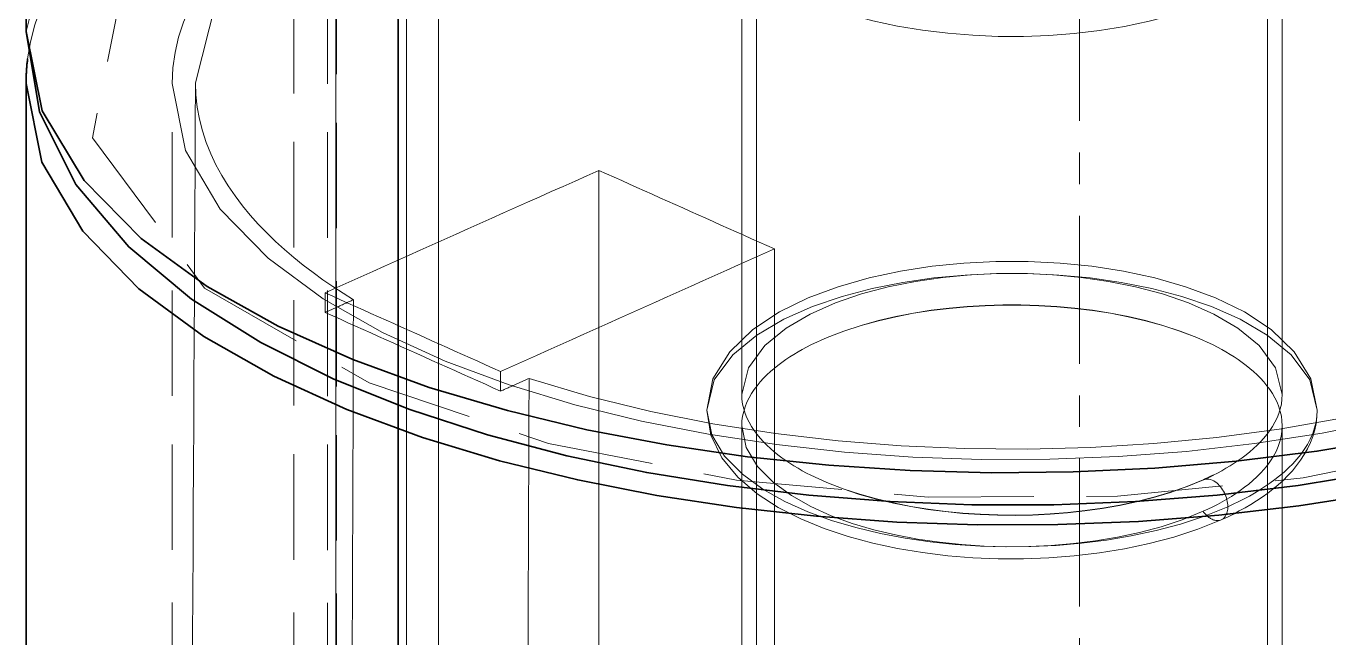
# Model space of a CAD drawing. Header units: millimetres. Extents: x 10 to 410, y 10 to 287.
# Drawn here: x 304.01 to 310.18, y 207.95 to 210.85 of the extents above; entities that cross this region are included whole.
import ezdxf

# ---------------------------------------------------------------- set-up
doc = ezdxf.new("R2010")
doc.units = ezdxf.units.MM
doc.linetypes.add('CENTER', pattern=[1.15, 0.7, -0.15, 0.15, -0.15])
doc.linetypes.add('DASHED', pattern=[0.75, 0.5, -0.25])
for name, color, linetype, lineweight in [('CENTER', 4, 'CENTER', 13), ('HIDDEN', 8, 'DASHED', 18), ('VISIBLE', 7, 'CONTINUOUS', 35)]:
    doc.layers.add(name, color=color, linetype=linetype, lineweight=lineweight)

msp = doc.modelspace()

# ---------------------------------------------------------------- linework, layer by layer
at = {"layer": 'CENTER'}
msp.add_line((309, 169), (309, 273), dxfattribs=at)
at = {"layer": 'HIDDEN'}
for points in [[(307.4696, 204.389), (307.4696, 204.7845), (307.4696, 205.18), (307.4696, 205.5755), (307.4696, 205.971), (307.4696, 206.3664), (307.4696, 206.7619), (307.4696, 207.1574), (307.4696, 207.5529), (307.4696, 207.9484), (307.4696, 208.3439), (307.4696, 208.7394), (307.4696, 209.1349), (307.4696, 209.5304), (307.4696, 209.9258), (307.4696, 210.3213), (307.4696, 210.7168), (307.4696, 211.1123), (307.4696, 211.5078), (307.4696, 211.9033), (307.4696, 212.2988), (307.4696, 212.6943), (307.4696, 213.0898), (307.4696, 213.4852)], [(309.8919, 204.389), (309.8919, 204.7845), (309.8919, 205.18), (309.8919, 205.5755), (309.8919, 205.971), (309.8919, 206.3664), (309.8919, 206.7619), (309.8919, 207.1574), (309.8919, 207.5529), (309.8919, 207.9484), (309.8919, 208.3439), (309.8919, 208.7394), (309.8919, 209.1349), (309.8919, 209.5304), (309.8919, 209.9258), (309.8919, 210.3213), (309.8919, 210.7168), (309.8919, 211.1123), (309.8919, 211.5078), (309.8919, 211.9033), (309.8919, 212.2988), (309.8919, 212.6943), (309.8919, 213.0898), (309.8919, 213.4852)], [(313.3523, 210.8247), (313.2377, 211.2851), (312.9548, 211.669), (312.5856, 211.9729), (312.1725, 212.2143), (311.7346, 212.4076), (311.2815, 212.5623), (310.8186, 212.6846), (310.3491, 212.7785), (309.8752, 212.847), (309.3985, 212.8917), (308.9202, 212.9137), (308.4413, 212.9137), (307.963, 212.8917), (307.4863, 212.847), (307.0124, 212.7785), (306.5429, 212.6846), (306.08, 212.5623), (305.6269, 212.4076), (305.1891, 212.2143), (304.7759, 211.9729), (304.4067, 211.669), (304.1238, 211.2851), (304.0092, 210.8247)], [(311.7878, 209.1854), (312.5571, 209.65), (313.054, 210.383), (312.8303, 211.2251), (312.137, 211.7926), (311.3123, 212.1532), (310.4405, 212.3804), (309.5482, 212.5063), (308.6478, 212.545), (307.7477, 212.5001), (306.8563, 212.3674), (305.9867, 212.1319), (305.1674, 211.7593), (304.492, 211.1725), (304.3237, 210.3201), (304.8553, 209.6085), (305.6344, 209.1588), (306.4852, 208.8724), (307.3759, 208.698), (308.2835, 208.6173), (309.1811, 208.622), (310.0597, 208.7086), (310.9273, 208.8858), (311.7878, 209.1854)], [(312.5494, 210.5812), (312.4529, 210.9617), (312.2179, 211.2788), (311.9121, 211.5297), (311.57, 211.7292), (311.2076, 211.8889), (310.8327, 212.0167), (310.4497, 212.1178), (310.0612, 212.1954), (309.6691, 212.252), (309.2746, 212.2889), (308.8788, 212.3072), (308.4827, 212.3072), (308.0869, 212.2889), (307.6924, 212.252), (307.3003, 212.1954), (306.9119, 212.1178), (306.5288, 212.0167), (306.1539, 211.8889), (305.7915, 211.7292), (305.4494, 211.5297), (305.1436, 211.2788), (304.9086, 210.9617), (304.8121, 210.5812)], [(305.4368, 178.0211), (305.4368, 179.5009), (305.4368, 180.9807), (305.4368, 182.4604), (305.4368, 183.9402), (305.4368, 185.42), (305.4368, 186.8997), (305.4368, 188.3795), (305.4368, 189.8593), (305.4368, 191.339), (305.4368, 192.8188), (305.4368, 194.2986), (305.4368, 195.7784), (305.4368, 197.2581), (305.4368, 198.7379), (305.4368, 200.2177), (305.4368, 201.6974), (305.4368, 203.1772), (305.4368, 204.657), (305.4368, 206.1367), (305.4368, 207.6165), (305.4368, 209.0963), (305.4368, 210.576), (305.4368, 212.0558)], [(305.4804, 178.0663), (305.4804, 179.546), (305.4804, 181.0258), (305.4804, 182.5056), (305.4804, 183.9854), (305.4804, 185.4651), (305.4804, 186.9449), (305.4804, 188.4247), (305.4804, 189.9044), (305.4804, 191.3842), (305.4804, 192.864), (305.4804, 194.3437), (305.4804, 195.8235), (305.4804, 197.3033), (305.4804, 198.783), (305.4804, 200.2628), (305.4804, 201.7426), (305.4804, 203.2224), (305.4804, 204.7021), (305.4804, 206.1819), (305.4804, 207.6617), (305.4804, 209.1414), (305.4804, 210.6212), (305.4804, 212.101)], [(305.2787, 212.0107), (305.2045, 211.9745), (305.131, 211.937), (305.0583, 211.898), (304.9864, 211.8574), (304.9155, 211.8153), (304.8456, 211.7715), (304.7768, 211.7259), (304.7093, 211.6786), (304.6431, 211.6292), (304.5785, 211.5779), (304.5157, 211.5244), (304.4548, 211.4687), (304.3962, 211.4107), (304.34, 211.3503), (304.2867, 211.2873), (304.2366, 211.2218), (304.1901, 211.1536), (304.1478, 211.0828), (304.1101, 211.0094), (304.0776, 210.9336), (304.0508, 210.8556), (304.0303, 210.7757), (304.0166, 210.6943)], [(305.2787, 177.976), (305.2787, 179.4557), (305.2787, 180.9355), (305.2787, 182.4153), (305.2787, 183.895), (305.2787, 185.3748), (305.2787, 186.8546), (305.2787, 188.3343), (305.2787, 189.8141), (305.2787, 191.2939), (305.2787, 192.7737), (305.2787, 194.2534), (305.2787, 195.7332), (305.2787, 197.213), (305.2787, 198.6927), (305.2787, 200.1725), (305.2787, 201.6523), (305.2787, 203.132), (305.2787, 204.6118), (305.2787, 206.0916), (305.2787, 207.5713), (305.2787, 209.0511), (305.2787, 210.5309), (305.2787, 212.0107)], [(305.4773, 204.4801), (305.4773, 204.8076), (305.4773, 205.135), (305.4773, 205.4625), (305.4773, 205.79), (305.4773, 206.1175), (305.4773, 206.4449), (305.4773, 206.7724), (305.4773, 207.0999), (305.4773, 207.4274), (305.4773, 207.7548), (305.4773, 208.0823), (305.4773, 208.4098), (305.4773, 208.7373), (305.4773, 209.0647), (305.4773, 209.3922), (305.4773, 209.7197), (305.4773, 210.0472), (305.4773, 210.3746), (305.4773, 210.7021), (305.4773, 211.0296), (305.4773, 211.357), (305.4773, 211.6845), (305.4773, 212.012)], [(305.4773, 177.9773), (305.4773, 179.4571), (305.4773, 180.9368), (305.4773, 182.4166), (305.4773, 183.8964), (305.4773, 185.3762), (305.4773, 186.8559), (305.4773, 188.3357), (305.4773, 189.8155), (305.4773, 191.2952), (305.4773, 192.775), (305.4773, 194.2548), (305.4773, 195.7345), (305.4773, 197.2143), (305.4773, 198.6941), (305.4773, 200.1738), (305.4773, 201.6536), (305.4773, 203.1334), (305.4773, 204.6132), (305.4773, 206.0929), (305.4773, 207.5727), (305.4773, 209.0525), (305.4773, 210.5322), (305.4773, 212.012)], [(305.7711, 204.4921), (305.7711, 204.8133), (305.7711, 205.1346), (305.7711, 205.4558), (305.7711, 205.777), (305.7711, 206.0983), (305.7711, 206.4195), (305.7711, 206.7407), (305.7711, 207.062), (305.7711, 207.3832), (305.7711, 207.7044), (305.7711, 208.0257), (305.7711, 208.3469), (305.7711, 208.6681), (305.7711, 208.9893), (305.7711, 209.3106), (305.7711, 209.6318), (305.7711, 209.953), (305.7711, 210.2743), (305.7711, 210.5955), (305.7711, 210.9167), (305.7711, 211.238), (305.7711, 211.5592), (305.7711, 211.8804)], [(305.7711, 204.4113), (305.7711, 204.736), (305.7711, 205.0608), (305.7711, 205.3855), (305.7711, 205.7103), (305.7711, 206.035), (305.7711, 206.3597), (305.7711, 206.6845), (305.7711, 207.0092), (305.7711, 207.334), (305.7711, 207.6587), (305.7711, 207.9835), (305.7711, 208.3082), (305.7711, 208.633), (305.7711, 208.9577), (305.7711, 209.2825), (305.7711, 209.6072), (305.7711, 209.932), (305.7711, 210.2567), (305.7711, 210.5814), (305.7711, 210.9062), (305.7711, 211.2309), (305.7711, 211.5557), (305.7711, 211.8804)], [(305.9635, 204.436), (305.9635, 204.7596), (305.9635, 205.0832), (305.9635, 205.4068), (305.9635, 205.7304), (305.9635, 206.054), (305.9635, 206.3776), (305.9635, 206.7012), (305.9635, 207.0248), (305.9635, 207.3484), (305.9635, 207.672), (305.9635, 207.9957), (305.9635, 208.3193), (305.9635, 208.6429), (305.9635, 208.9665), (305.9635, 209.2901), (305.9635, 209.6137), (305.9635, 209.9373), (305.9635, 210.2609), (305.9635, 210.5845), (305.9635, 210.9081), (305.9635, 211.2317), (305.9635, 211.5554), (305.9635, 211.879)], [(305.8116, 204.3226), (305.8116, 204.6493), (305.8116, 204.976), (305.8116, 205.3027), (305.8116, 205.6294), (305.8116, 205.9561), (305.8116, 206.2828), (305.8116, 206.6095), (305.8116, 206.9362), (305.8116, 207.2629), (305.8116, 207.5896), (305.8116, 207.9163), (305.8116, 208.243), (305.8116, 208.5697), (305.8116, 208.8964), (305.8116, 209.2231), (305.8116, 209.5497), (305.8116, 209.8764), (305.8116, 210.2031), (305.8116, 210.5298), (305.8116, 210.8565), (305.8116, 211.1832), (305.8116, 211.5099), (305.8116, 211.8366)], [(305.7743, 211.7943), (305.7076, 211.7616), (305.6417, 211.7275), (305.5765, 211.692), (305.5121, 211.6551), (305.4486, 211.6166), (305.3861, 211.5765), (305.3248, 211.5347), (305.2647, 211.4911), (305.206, 211.4457), (305.149, 211.3982), (305.0937, 211.3487), (305.0404, 211.2969), (304.9895, 211.2429), (304.9413, 211.1865), (304.896, 211.1277), (304.8542, 211.0663), (304.8164, 211.0025), (304.783, 210.9362), (304.7546, 210.8677), (304.7317, 210.7971), (304.715, 210.7248), (304.7048, 210.6513), (304.7013, 210.5771)], [(305.7743, 204.2459), (305.7743, 204.5741), (305.7743, 204.9023), (305.7743, 205.2305), (305.7743, 205.5587), (305.7743, 205.8868), (305.7743, 206.215), (305.7743, 206.5432), (305.7743, 206.8714), (305.7743, 207.1996), (305.7743, 207.5278), (305.7743, 207.856), (305.7743, 208.1842), (305.7743, 208.5124), (305.7743, 208.8406), (305.7743, 209.1688), (305.7743, 209.4969), (305.7743, 209.8251), (305.7743, 210.1533), (305.7743, 210.4815), (305.7743, 210.8097), (305.7743, 211.1379), (305.7743, 211.4661), (305.7743, 211.7943)], [(309.6724, 210.9854), (309.5611, 210.9405), (309.447, 210.9032), (309.3309, 210.8725), (309.2134, 210.8478), (309.0949, 210.8286), (308.9757, 210.8145), (308.856, 210.8053), (308.736, 210.8008), (308.6159, 210.801), (308.496, 210.8059), (308.3763, 210.8154), (308.2571, 210.8299), (308.1387, 210.8496), (308.0213, 210.8747), (307.9053, 210.9059), (307.7914, 210.9438), (307.6804, 210.9894), (307.5734, 211.0438), (307.4726, 211.109), (307.3814, 211.1868), (307.3054, 211.2795), (307.2532, 211.3873), (307.2343, 211.5053)], [(307.4004, 209.1044), (307.4004, 209.2055), (307.4004, 209.3067), (307.4004, 209.4078), (307.4004, 209.509), (307.4004, 209.6102), (307.4004, 209.7113), (307.4004, 209.8125), (307.4004, 209.9137), (307.4004, 210.0148), (307.4004, 210.116), (307.4004, 210.2171), (307.4004, 210.3183), (307.4004, 210.4195), (307.4004, 210.5206), (307.4004, 210.6218), (307.4004, 210.723), (307.4004, 210.8241), (307.4004, 210.9253), (307.4004, 211.0264), (307.4004, 211.1276), (307.4004, 211.2288), (307.4004, 211.3299), (307.4004, 211.4311)], [(309.9611, 209.1044), (309.9611, 209.2055), (309.9611, 209.3067), (309.9611, 209.4078), (309.9611, 209.509), (309.9611, 209.6102), (309.9611, 209.7113), (309.9611, 209.8125), (309.9611, 209.9137), (309.9611, 210.0148), (309.9611, 210.116), (309.9611, 210.2171), (309.9611, 210.3183), (309.9611, 210.4195), (309.9611, 210.5206), (309.9611, 210.6218), (309.9611, 210.723), (309.9611, 210.8241), (309.9611, 210.9253), (309.9611, 211.0264), (309.9611, 211.1276), (309.9611, 211.2288), (309.9611, 211.3299), (309.9611, 211.4311)], [(304.7013, 210.5771), (304.7646, 210.2607), (304.9295, 209.9824), (305.1558, 209.7502), (305.4169, 209.5577), (305.6989, 209.3971), (305.9943, 209.2625), (306.2987, 209.1497), (306.6094, 209.0556), (306.9246, 208.9781), (307.2432, 208.9155), (307.5642, 208.8668), (307.8868, 208.831), (308.2106, 208.8077), (308.5351, 208.7964), (308.8598, 208.797), (309.1842, 208.8095), (309.5079, 208.8341), (309.8304, 208.8712), (310.1512, 208.9213), (310.4694, 208.9853), (310.7843, 209.0645), (311.0944, 209.1604), (311.398, 209.2753)], [(304.7013, 176.5424), (304.7013, 178.0222), (304.7013, 179.502), (304.7013, 180.9817), (304.7013, 182.4615), (304.7013, 183.9413), (304.7013, 185.4211), (304.7013, 186.9008), (304.7013, 188.3806), (304.7013, 189.8604), (304.7013, 191.3401), (304.7013, 192.8199), (304.7013, 194.2997), (304.7013, 195.7794), (304.7013, 197.2592), (304.7013, 198.739), (304.7013, 200.2187), (304.7013, 201.6985), (304.7013, 203.1783), (304.7013, 204.6581), (304.7013, 206.1378), (304.7013, 207.6176), (304.7013, 209.0974), (304.7013, 210.5771)], [(304.8121, 210.5812), (304.811, 210.3794), (304.81, 210.1776), (304.8089, 209.9758), (304.8079, 209.774), (304.8068, 209.5722), (304.8057, 209.3705), (304.8047, 209.1687), (304.8036, 208.9669), (304.8026, 208.7651), (304.8015, 208.5633), (304.8005, 208.3615), (304.7994, 208.1597), (304.7984, 207.958), (304.7973, 207.7562), (304.7963, 207.5544), (304.7952, 207.3526), (304.7942, 207.1508), (304.7931, 206.949), (304.7921, 206.7472), (304.791, 206.5455), (304.7899, 206.3437), (304.7889, 206.1419), (304.7878, 205.9401)], [(304.8121, 210.5812), (304.8139, 210.5234), (304.82, 210.466), (304.8303, 210.4091), (304.8445, 210.3531), (304.8625, 210.2982), (304.884, 210.2446), (304.9087, 210.1924), (304.9363, 210.1416), (304.9666, 210.0924), (304.9993, 210.0447), (305.0341, 209.9987), (305.0709, 209.9541), (305.1095, 209.911), (305.1496, 209.8695), (305.1911, 209.8293), (305.2339, 209.7905), (305.2779, 209.753), (305.3229, 209.7168), (305.3689, 209.6817), (305.4157, 209.6479), (305.4633, 209.6152), (305.5117, 209.5835), (305.5607, 209.5529)], [(306.3925, 209.1803), (306.6793, 209.0946), (306.9701, 209.0233), (307.2638, 208.9651), (307.5597, 208.9191), (307.8571, 208.8845), (308.1555, 208.8608), (308.4546, 208.8477), (308.754, 208.8451), (309.0533, 208.8528), (309.3522, 208.8711), (309.6502, 208.9), (309.9469, 208.9402), (310.2418, 208.9921), (310.5341, 209.0565), (310.8232, 209.1347), (311.1076, 209.228), (311.3858, 209.3386), (311.6551, 209.4693), (311.9113, 209.624), (312.1472, 209.808), (312.3498, 210.0278), (312.4953, 210.2884), (312.5494, 210.5812)], [(305.4261, 209.5855), (305.4825, 209.6107), (305.5389, 209.6359), (305.5953, 209.6612), (305.6516, 209.6864), (305.708, 209.7117), (305.7644, 209.7369), (305.8208, 209.7622), (305.8772, 209.7874), (305.9336, 209.8127), (305.99, 209.8379), (306.0464, 209.8631), (306.1028, 209.8884), (306.1592, 209.9136), (306.2156, 209.9389), (306.272, 209.9641), (306.3284, 209.9894), (306.3847, 210.0146), (306.4411, 210.0398), (306.4975, 210.0651), (306.5539, 210.0903), (306.6103, 210.1156), (306.6667, 210.1408), (306.7231, 210.1661)], [(306.7231, 205.4322), (306.7231, 205.638), (306.7231, 205.8438), (306.7231, 206.0496), (306.7231, 206.2554), (306.7231, 206.4613), (306.7231, 206.6671), (306.7231, 206.8729), (306.7231, 207.0787), (306.7231, 207.2846), (306.7231, 207.4904), (306.7231, 207.6962), (306.7231, 207.902), (306.7231, 208.1078), (306.7231, 208.3137), (306.7231, 208.5195), (306.7231, 208.7253), (306.7231, 208.9311), (306.7231, 209.137), (306.7231, 209.3428), (306.7231, 209.5486), (306.7231, 209.7544), (306.7231, 209.9602), (306.7231, 210.1661)], [(306.7231, 210.1661), (306.7593, 210.1499), (306.7954, 210.1337), (306.8316, 210.1175), (306.8678, 210.1013), (306.9039, 210.0851), (306.9401, 210.0689), (306.9763, 210.0527), (307.0124, 210.0365), (307.0486, 210.0203), (307.0848, 210.0041), (307.1209, 209.9879), (307.1571, 209.9717), (307.1933, 209.9555), (307.2294, 209.9393), (307.2656, 209.9231), (307.3018, 209.9069), (307.3379, 209.8907), (307.3741, 209.8745), (307.4102, 209.8583), (307.4464, 209.8421), (307.4826, 209.8259), (307.5187, 209.8097), (307.5549, 209.7935)], [(306.2579, 209.2129), (306.3143, 209.2381), (306.3707, 209.2634), (306.4271, 209.2886), (306.4835, 209.3138), (306.5398, 209.3391), (306.5962, 209.3643), (306.6526, 209.3896), (306.709, 209.4148), (306.7654, 209.4401), (306.8218, 209.4653), (306.8782, 209.4906), (306.9346, 209.5158), (306.991, 209.541), (307.0474, 209.5663), (307.1038, 209.5915), (307.1602, 209.6168), (307.2166, 209.642), (307.2729, 209.6673), (307.3293, 209.6925), (307.3857, 209.7178), (307.4421, 209.743), (307.4985, 209.7682), (307.5549, 209.7935)], [(307.5549, 205.0596), (307.5549, 205.2654), (307.5549, 205.4712), (307.5549, 205.677), (307.5549, 205.8829), (307.5549, 206.0887), (307.5549, 206.2945), (307.5549, 206.5003), (307.5549, 206.7062), (307.5549, 206.912), (307.5549, 207.1178), (307.5549, 207.3236), (307.5549, 207.5294), (307.5549, 207.7353), (307.5549, 207.9411), (307.5549, 208.1469), (307.5549, 208.3527), (307.5549, 208.5586), (307.5549, 208.7644), (307.5549, 208.9702), (307.5549, 209.176), (307.5549, 209.3818), (307.5549, 209.5877), (307.5549, 209.7935)], [(310.1272, 209.0301), (310.0974, 209.178), (310.0183, 209.3069), (309.9087, 209.4115), (309.7821, 209.495), (309.6458, 209.5616), (309.5036, 209.6147), (309.3577, 209.6564), (309.2093, 209.6884), (309.0593, 209.7116), (308.9083, 209.7267), (308.7567, 209.7342), (308.6049, 209.7342), (308.4532, 209.7267), (308.3022, 209.7116), (308.1522, 209.6884), (308.0038, 209.6564), (307.8579, 209.6147), (307.7157, 209.5616), (307.5794, 209.495), (307.4528, 209.4115), (307.3432, 209.3069), (307.2641, 209.178), (307.2343, 209.0301)], [(310.1272, 209.0301), (310.0917, 209.1727), (310.0041, 209.2915), (309.8898, 209.3856), (309.7619, 209.4604), (309.6263, 209.5202), (309.486, 209.5681), (309.3427, 209.606), (309.1973, 209.6351), (309.0506, 209.6563), (308.903, 209.6701), (308.7549, 209.6769), (308.6066, 209.6769), (308.4585, 209.6701), (308.3109, 209.6563), (308.1642, 209.6351), (308.0188, 209.606), (307.8755, 209.5681), (307.7352, 209.5202), (307.5996, 209.4604), (307.4717, 209.3856), (307.3574, 209.2915), (307.2698, 209.1727), (307.2343, 209.0301)], [(309.9611, 209.1044), (309.9297, 209.2305), (309.8522, 209.3358), (309.751, 209.419), (309.6377, 209.4852), (309.5177, 209.5382), (309.3936, 209.5806), (309.2667, 209.6141), (309.138, 209.6399), (309.0081, 209.6586), (308.8775, 209.6709), (308.7464, 209.6769), (308.6151, 209.6769), (308.484, 209.6709), (308.3534, 209.6586), (308.2235, 209.6399), (308.0948, 209.6141), (307.968, 209.5806), (307.8438, 209.5382), (307.7238, 209.4852), (307.6105, 209.419), (307.5094, 209.3358), (307.4318, 209.2305), (307.4004, 209.1044)], [(305.4261, 209.4926), (305.4261, 209.4967), (305.4261, 209.5007), (305.4261, 209.5047), (305.4261, 209.5088), (305.4261, 209.5128), (305.4261, 209.5168), (305.4261, 209.5209), (305.4261, 209.5249), (305.4261, 209.529), (305.4261, 209.533), (305.4261, 209.537), (305.4261, 209.5411), (305.4261, 209.5451), (305.4261, 209.5491), (305.4261, 209.5532), (305.4261, 209.5572), (305.4261, 209.5612), (305.4261, 209.5653), (305.4261, 209.5693), (305.4261, 209.5733), (305.4261, 209.5774), (305.4261, 209.5814), (305.4261, 209.5855)], [(305.4261, 209.5855), (305.4622, 209.5693), (305.4984, 209.5531), (305.5346, 209.5369), (305.5707, 209.5207), (305.6069, 209.5045), (305.6431, 209.4883), (305.6792, 209.4721), (305.7154, 209.4559), (305.7516, 209.4397), (305.7877, 209.4235), (305.8239, 209.4073), (305.8601, 209.3911), (305.8962, 209.3749), (305.9324, 209.3587), (305.9686, 209.3425), (306.0047, 209.3263), (306.0409, 209.3101), (306.0771, 209.2939), (306.1132, 209.2777), (306.1494, 209.2615), (306.1856, 209.2453), (306.2217, 209.2291), (306.2579, 209.2129)], [(305.4261, 209.4926), (305.4319, 209.4952), (305.4378, 209.4979), (305.4436, 209.5005), (305.4495, 209.5031), (305.4553, 209.5057), (305.4612, 209.5083), (305.467, 209.511), (305.4729, 209.5136), (305.4787, 209.5162), (305.4846, 209.5188), (305.4905, 209.5214), (305.4963, 209.5241), (305.5022, 209.5267), (305.508, 209.5293), (305.5139, 209.5319), (305.5197, 209.5345), (305.5256, 209.5372), (305.5314, 209.5398), (305.5373, 209.5424), (305.5431, 209.545), (305.549, 209.5476), (305.5548, 209.5503), (305.5607, 209.5529)], [(305.5607, 209.5529), (305.5599, 209.3508), (305.5592, 209.1486), (305.5584, 208.9465), (305.5577, 208.7444), (305.5569, 208.5423), (305.5562, 208.3401), (305.5554, 208.138), (305.5546, 207.9359), (305.5539, 207.7338), (305.5531, 207.5316), (305.5524, 207.3295), (305.5516, 207.1274), (305.5509, 206.9253), (305.5501, 206.7231), (305.5494, 206.521), (305.5486, 206.3189), (305.5479, 206.1168), (305.5471, 205.9147), (305.5464, 205.7125), (305.5456, 205.5104), (305.5449, 205.3083), (305.5441, 205.1062), (305.5433, 204.904)], [(309.6338, 209.3387), (309.5564, 209.3741), (309.4769, 209.4048), (309.3959, 209.4314), (309.3138, 209.4542), (309.2308, 209.4735), (309.1472, 209.4898), (309.063, 209.503), (308.9785, 209.5134), (308.8936, 209.5212), (308.8085, 209.5263), (308.7234, 209.5288), (308.6381, 209.5288), (308.553, 209.5263), (308.4679, 209.5212), (308.3831, 209.5134), (308.2985, 209.503), (308.2143, 209.4898), (308.1307, 209.4735), (308.0477, 209.4542), (307.9656, 209.4314), (307.8846, 209.4048), (307.8051, 209.3741), (307.7277, 209.3387)], [(309.6338, 209.3387), (309.5564, 209.374), (309.4768, 209.4045), (309.3958, 209.4308), (309.3137, 209.4534), (309.2307, 209.4726), (309.1471, 209.4886), (309.0629, 209.5017), (308.9783, 209.512), (308.8935, 209.5196), (308.8085, 209.5247), (308.7233, 209.5272), (308.6382, 209.5272), (308.553, 209.5247), (308.468, 209.5196), (308.3832, 209.512), (308.2986, 209.5017), (308.2144, 209.4886), (308.1308, 209.4726), (308.0478, 209.4534), (307.9657, 209.4308), (307.8847, 209.4045), (307.8051, 209.374), (307.7277, 209.3387)], [(306.2579, 209.12), (306.2217, 209.1362), (306.1856, 209.1524), (306.1494, 209.1686), (306.1132, 209.1848), (306.0771, 209.201), (306.0409, 209.2172), (306.0047, 209.2334), (305.9686, 209.2496), (305.9324, 209.2658), (305.8962, 209.282), (305.8601, 209.2982), (305.8239, 209.3144), (305.7877, 209.3306), (305.7516, 209.3468), (305.7154, 209.363), (305.6792, 209.3792), (305.6431, 209.3954), (305.6069, 209.4116), (305.5707, 209.4278), (305.5346, 209.444), (305.4984, 209.4602), (305.4622, 209.4764), (305.4261, 209.4926)], [(307.7277, 209.3387), (307.7072, 209.3282), (307.6869, 209.3173), (307.6669, 209.306), (307.6471, 209.2942), (307.6276, 209.2819), (307.6085, 209.2691), (307.5897, 209.2558), (307.5713, 209.242), (307.5534, 209.2276), (307.5359, 209.2126), (307.5191, 209.1969), (307.5029, 209.1806), (307.4874, 209.1635), (307.4727, 209.1458), (307.459, 209.1273), (307.4464, 209.1081), (307.435, 209.0881), (307.4249, 209.0674), (307.4164, 209.046), (307.4095, 209.0241), (307.4045, 209.0016), (307.4014, 208.9788), (307.4004, 208.9558)], [(309.9611, 208.9558), (309.9601, 208.9788), (309.957, 209.0016), (309.952, 209.0241), (309.9451, 209.046), (309.9366, 209.0674), (309.9266, 209.0881), (309.9151, 209.1081), (309.9025, 209.1273), (309.8888, 209.1458), (309.8741, 209.1635), (309.8586, 209.1806), (309.8424, 209.1969), (309.8256, 209.2126), (309.8081, 209.2276), (309.7902, 209.242), (309.7718, 209.2558), (309.753, 209.2691), (309.7339, 209.2819), (309.7144, 209.2942), (309.6946, 209.306), (309.6746, 209.3173), (309.6543, 209.3282), (309.6338, 209.3387)], [(306.2579, 209.12), (306.2579, 209.1241), (306.2579, 209.1281), (306.2579, 209.1322), (306.2579, 209.1362), (306.2579, 209.1402), (306.2579, 209.1443), (306.2579, 209.1483), (306.2579, 209.1523), (306.2579, 209.1564), (306.2579, 209.1604), (306.2579, 209.1644), (306.2579, 209.1685), (306.2579, 209.1725), (306.2579, 209.1765), (306.2579, 209.1806), (306.2579, 209.1846), (306.2579, 209.1887), (306.2579, 209.1927), (306.2579, 209.1967), (306.2579, 209.2008), (306.2579, 209.2048), (306.2579, 209.2088), (306.2579, 209.2129)], [(306.2579, 209.12), (306.2637, 209.1227), (306.2696, 209.1253), (306.2754, 209.1279), (306.2813, 209.1305), (306.2871, 209.1331), (306.293, 209.1358), (306.2988, 209.1384), (306.3047, 209.141), (306.3106, 209.1436), (306.3164, 209.1462), (306.3223, 209.1489), (306.3281, 209.1515), (306.334, 209.1541), (306.3398, 209.1567), (306.3457, 209.1593), (306.3515, 209.162), (306.3574, 209.1646), (306.3632, 209.1672), (306.3691, 209.1698), (306.3749, 209.1724), (306.3808, 209.1751), (306.3866, 209.1777), (306.3925, 209.1803)], [(306.3925, 209.1803), (306.3917, 208.9782), (306.391, 208.7761), (306.3902, 208.5739), (306.3895, 208.3718), (306.3887, 208.1697), (306.388, 207.9676), (306.3872, 207.7654), (306.3865, 207.5633), (306.3857, 207.3612), (306.3849, 207.1591), (306.3842, 206.9569), (306.3834, 206.7548), (306.3827, 206.5527), (306.3819, 206.3506), (306.3812, 206.1484), (306.3804, 205.9463), (306.3797, 205.7442), (306.3789, 205.5421), (306.3782, 205.3399), (306.3774, 205.1378), (306.3767, 204.9357), (306.3759, 204.7336), (306.3752, 204.5314)], [(307.4004, 209.1044), (307.4014, 209.0814), (307.4045, 209.0586), (307.4095, 209.0361), (307.4164, 209.0141), (307.4249, 208.9928), (307.435, 208.9721), (307.4464, 208.9521), (307.459, 208.9329), (307.4727, 208.9144), (307.4874, 208.8967), (307.5029, 208.8796), (307.5191, 208.8633), (307.5359, 208.8476), (307.5534, 208.8326), (307.5713, 208.8182), (307.5897, 208.8043), (307.6085, 208.7911), (307.6276, 208.7783), (307.6471, 208.766), (307.6669, 208.7542), (307.6869, 208.7429), (307.7072, 208.732), (307.7277, 208.7215)], [(309.6338, 208.7215), (309.6543, 208.732), (309.6746, 208.7429), (309.6946, 208.7542), (309.7144, 208.766), (309.7339, 208.7783), (309.753, 208.7911), (309.7718, 208.8043), (309.7902, 208.8182), (309.8081, 208.8326), (309.8256, 208.8476), (309.8424, 208.8633), (309.8586, 208.8796), (309.8741, 208.8967), (309.8888, 208.9144), (309.9025, 208.9329), (309.9151, 208.9521), (309.9266, 208.9721), (309.9366, 208.9928), (309.9451, 209.0141), (309.952, 209.0361), (309.957, 209.0586), (309.9601, 209.0814), (309.9611, 209.1044)], [(307.2343, 209.0301), (307.2579, 208.9136), (307.3193, 208.8113), (307.4033, 208.7263), (307.5, 208.656), (307.6043, 208.5975), (307.7135, 208.5485), (307.8259, 208.5076), (307.9406, 208.4736), (308.057, 208.4457), (308.1746, 208.4234), (308.293, 208.4061), (308.412, 208.3937), (308.5314, 208.3859), (308.651, 208.3825), (308.7707, 208.3837), (308.8902, 208.3892), (309.0094, 208.3993), (309.1282, 208.4142), (309.2462, 208.4339), (309.3632, 208.459), (309.4788, 208.4899), (309.5924, 208.5273), (309.7034, 208.572)], [(309.6724, 208.5102), (309.5611, 208.4653), (309.447, 208.4279), (309.3309, 208.3973), (309.2134, 208.3726), (309.0949, 208.3533), (308.9757, 208.3393), (308.856, 208.33), (308.736, 208.3256), (308.6159, 208.3257), (308.496, 208.3306), (308.3763, 208.3402), (308.2571, 208.3547), (308.1387, 208.3743), (308.0213, 208.3995), (307.9053, 208.4307), (307.7914, 208.4686), (307.6804, 208.5141), (307.5734, 208.5686), (307.4726, 208.6337), (307.3814, 208.7116), (307.3054, 208.8043), (307.2532, 208.912), (307.2343, 209.0301)], [(310.1272, 209.0301), (310.1258, 208.9984), (310.1218, 208.9669), (310.1152, 208.9359), (310.1061, 208.9055), (310.0947, 208.8759), (310.0812, 208.8472), (310.0657, 208.8195), (310.0484, 208.7928), (310.0296, 208.7673), (310.0094, 208.7429), (309.9879, 208.7195), (309.9653, 208.6972), (309.9418, 208.6759), (309.9174, 208.6556), (309.8923, 208.6362), (309.8665, 208.6177), (309.8401, 208.6001), (309.8131, 208.5833), (309.7858, 208.5673), (309.7579, 208.552), (309.7298, 208.5374), (309.7012, 208.5234), (309.6724, 208.5102)], [(309.7034, 208.572), (309.7294, 208.584), (309.7551, 208.5964), (309.7806, 208.6094), (309.8058, 208.623), (309.8306, 208.6372), (309.8551, 208.652), (309.8792, 208.6674), (309.9028, 208.6836), (309.9259, 208.7005), (309.9483, 208.7181), (309.9702, 208.7366), (309.9912, 208.756), (310.0114, 208.7762), (310.0306, 208.7974), (310.0487, 208.8196), (310.0654, 208.8428), (310.0806, 208.867), (310.0941, 208.8922), (310.1055, 208.9184), (310.1148, 208.9455), (310.1216, 208.9733), (310.1258, 209.0015), (310.1272, 209.0301)], [(307.4004, 208.9558), (307.4213, 208.8527), (307.4757, 208.7622), (307.55, 208.6869), (307.6356, 208.6247), (307.7279, 208.5729), (307.8246, 208.5296), (307.9241, 208.4934), (308.0256, 208.4633), (308.1286, 208.4386), (308.2327, 208.4188), (308.3375, 208.4035), (308.4428, 208.3925), (308.5485, 208.3856), (308.6544, 208.3826), (308.7603, 208.3836), (308.8661, 208.3886), (308.9717, 208.3975), (309.0768, 208.4106), (309.1812, 208.4281), (309.2848, 208.4503), (309.3871, 208.4777), (309.4878, 208.5107), (309.586, 208.5504)], [(307.4004, 207.2479), (307.4004, 207.3222), (307.4004, 207.3964), (307.4004, 207.4707), (307.4004, 207.5449), (307.4004, 207.6192), (307.4004, 207.6935), (307.4004, 207.7677), (307.4004, 207.842), (307.4004, 207.9162), (307.4004, 207.9905), (307.4004, 208.0647), (307.4004, 208.139), (307.4004, 208.2133), (307.4004, 208.2875), (307.4004, 208.3618), (307.4004, 208.436), (307.4004, 208.5103), (307.4004, 208.5846), (307.4004, 208.6588), (307.4004, 208.7331), (307.4004, 208.8073), (307.4004, 208.8816), (307.4004, 208.9558)], [(309.586, 208.5504), (309.609, 208.5609), (309.6318, 208.572), (309.6543, 208.5835), (309.6766, 208.5955), (309.6986, 208.608), (309.7203, 208.6211), (309.7416, 208.6348), (309.7624, 208.6491), (309.7829, 208.6641), (309.8028, 208.6797), (309.8221, 208.6961), (309.8408, 208.7132), (309.8586, 208.7311), (309.8756, 208.7499), (309.8916, 208.7695), (309.9064, 208.79), (309.9198, 208.8115), (309.9318, 208.8338), (309.9419, 208.857), (309.9501, 208.8809), (309.9562, 208.9055), (309.9598, 208.9306), (309.9611, 208.9558)], [(309.9611, 207.2479), (309.9611, 207.3222), (309.9611, 207.3964), (309.9611, 207.4707), (309.9611, 207.5449), (309.9611, 207.6192), (309.9611, 207.6935), (309.9611, 207.7677), (309.9611, 207.842), (309.9611, 207.9162), (309.9611, 207.9905), (309.9611, 208.0647), (309.9611, 208.139), (309.9611, 208.2133), (309.9611, 208.2875), (309.9611, 208.3618), (309.9611, 208.436), (309.9611, 208.5103), (309.9611, 208.5846), (309.9611, 208.6588), (309.9611, 208.7331), (309.9611, 208.8073), (309.9611, 208.8816), (309.9611, 208.9558)], [(307.7277, 208.7215), (307.803, 208.687), (307.8803, 208.6569), (307.959, 208.6308), (308.0388, 208.6083), (308.1194, 208.5891), (308.2007, 208.5729), (308.2825, 208.5595), (308.3647, 208.5488), (308.4473, 208.5406), (308.53, 208.535), (308.6128, 208.5318), (308.6957, 208.5311), (308.7786, 208.5327), (308.8614, 208.5368), (308.9441, 208.5433), (309.0265, 208.5523), (309.1086, 208.564), (309.1902, 208.5784), (309.2713, 208.5957), (309.3517, 208.6161), (309.4311, 208.6398), (309.5093, 208.6673), (309.586, 208.6989)], [(307.7277, 208.7215), (307.8031, 208.687), (307.8805, 208.6571), (307.9593, 208.6313), (308.0392, 208.609), (308.1199, 208.5899), (308.2013, 208.5739), (308.2832, 208.5607), (308.3655, 208.5501), (308.448, 208.5421), (308.5308, 208.5366), (308.6137, 208.5335), (308.6966, 208.5327), (308.7796, 208.5344), (308.8624, 208.5384), (308.9451, 208.5449), (309.0276, 208.5539), (309.1097, 208.5654), (309.1915, 208.5797), (309.2726, 208.5969), (309.3531, 208.6171), (309.4326, 208.6407), (309.5109, 208.6681), (309.5876, 208.6997)], [(309.586, 208.6989), (309.5881, 208.6998), (309.5902, 208.7008), (309.5923, 208.7017), (309.5944, 208.7027), (309.5964, 208.7036), (309.5985, 208.7046), (309.6006, 208.7056), (309.6027, 208.7065), (309.6048, 208.7075), (309.6069, 208.7085), (309.609, 208.7095), (309.6111, 208.7105), (309.6131, 208.7114), (309.6152, 208.7124), (309.6173, 208.7134), (309.6194, 208.7144), (309.6214, 208.7154), (309.6235, 208.7164), (309.6256, 208.7174), (309.6276, 208.7185), (309.6297, 208.7195), (309.6318, 208.7205), (309.6338, 208.7215)], [(309.6338, 208.7215), (309.6318, 208.7206), (309.6298, 208.7196), (309.6278, 208.7186), (309.6258, 208.7176), (309.6238, 208.7166), (309.6218, 208.7157), (309.6198, 208.7147), (309.6178, 208.7137), (309.6158, 208.7127), (309.6138, 208.7118), (309.6118, 208.7109), (309.6098, 208.7099), (309.6078, 208.709), (309.6058, 208.708), (309.6038, 208.7071), (309.6017, 208.7061), (309.5997, 208.7052), (309.5977, 208.7043), (309.5957, 208.7033), (309.5937, 208.7024), (309.5916, 208.7015), (309.5896, 208.7006), (309.5876, 208.6997)], [(309.5876, 208.6997), (309.5875, 208.6996), (309.5874, 208.6996), (309.5874, 208.6996), (309.5873, 208.6995), (309.5872, 208.6995), (309.5872, 208.6995), (309.5871, 208.6994), (309.587, 208.6994), (309.5869, 208.6994), (309.5869, 208.6993), (309.5868, 208.6993), (309.5867, 208.6993), (309.5867, 208.6992), (309.5866, 208.6992), (309.5865, 208.6992), (309.5864, 208.6991), (309.5864, 208.6991), (309.5863, 208.6991), (309.5862, 208.699), (309.5862, 208.699), (309.5861, 208.699), (309.586, 208.6989), (309.586, 208.6989)], [(309.7034, 208.572), (309.7031, 208.5806), (309.7022, 208.5891), (309.7008, 208.5975), (309.6989, 208.6058), (309.6966, 208.614), (309.6938, 208.6221), (309.6906, 208.63), (309.687, 208.6378), (309.683, 208.6453), (309.6786, 208.6526), (309.6739, 208.6597), (309.6687, 208.6665), (309.6631, 208.6729), (309.6571, 208.679), (309.6507, 208.6847), (309.6439, 208.6898), (309.6367, 208.6944), (309.629, 208.6982), (309.621, 208.7011), (309.6127, 208.7029), (309.6041, 208.7034), (309.5957, 208.7023), (309.5876, 208.6997)], [(309.586, 208.5504), (309.5886, 208.5468), (309.5914, 208.5433), (309.5942, 208.5399), (309.5972, 208.5365), (309.6003, 208.5333), (309.6035, 208.5302), (309.6068, 208.5272), (309.6103, 208.5243), (309.6138, 208.5216), (309.6175, 208.5191), (309.6213, 208.5167), (309.6252, 208.5145), (309.6292, 208.5125), (309.6333, 208.5107), (309.6375, 208.5092), (309.6418, 208.508), (309.6462, 208.5071), (309.6506, 208.5066), (309.6551, 208.5064), (309.6595, 208.5067), (309.6639, 208.5074), (309.6682, 208.5086), (309.6724, 208.5102)], [(309.6724, 208.5102), (309.6753, 208.5116), (309.678, 208.5132), (309.6806, 208.515), (309.6831, 208.517), (309.6854, 208.5192), (309.6875, 208.5215), (309.6896, 208.524), (309.6914, 208.5266), (309.6931, 208.5293), (309.6947, 208.532), (309.6961, 208.5349), (309.6973, 208.5378), (309.6985, 208.5408), (309.6994, 208.5438), (309.7003, 208.5469), (309.7011, 208.5499), (309.7017, 208.5531), (309.7022, 208.5562), (309.7027, 208.5593), (309.703, 208.5625), (309.7032, 208.5657), (309.7033, 208.5689), (309.7034, 208.572)]]:
    msp.add_lwpolyline(points, dxfattribs=at)
at = {"layer": 'VISIBLE'}
for points in [[(304.0092, 210.8247), (304.0092, 210.9377), (304.0092, 211.0507), (304.0092, 211.1637), (304.0092, 211.2767), (304.0092, 211.3897), (304.0092, 211.5027), (304.0092, 211.6157), (304.0092, 211.7287), (304.0092, 211.8417), (304.0092, 211.9547), (304.0092, 212.0677), (304.0092, 212.1807), (304.0092, 212.2937), (304.0092, 212.4067), (304.0092, 212.5197), (304.0092, 212.6327), (304.0092, 212.7457), (304.0092, 212.8587), (304.0092, 212.9717), (304.0092, 213.0847), (304.0092, 213.1977), (304.0092, 213.3107), (304.0092, 213.4237)], [(304.0092, 210.8247), (304.0855, 210.4483), (304.2838, 210.1181), (304.555, 209.8435), (304.8673, 209.6164), (305.2042, 209.4274), (305.5568, 209.2693), (305.9199, 209.1372), (306.2905, 209.0274), (306.6663, 208.9373), (307.0459, 208.8651), (307.4283, 208.8094), (307.8127, 208.7692), (308.1983, 208.744), (308.5847, 208.7333), (308.9711, 208.7369), (309.3572, 208.7549), (309.7422, 208.7875), (310.1257, 208.8354), (310.5069, 208.8993), (310.8847, 208.9803), (311.2581, 209.08), (311.6252, 209.2006), (311.9835, 209.3453)], [(304.0092, 210.8247), (304.0725, 210.444), (304.2458, 210.0987), (304.4957, 209.8034), (304.7936, 209.5561), (305.1214, 209.3496), (305.4682, 209.1769), (305.8278, 209.0325), (306.1962, 208.9125), (306.5709, 208.8137), (306.9501, 208.7341), (307.3327, 208.672), (307.7175, 208.6264), (308.1039, 208.5965), (308.4911, 208.5817), (308.8787, 208.5819), (309.2659, 208.597), (309.6523, 208.6272), (310.0371, 208.6732), (310.4195, 208.7356), (310.7987, 208.8156), (311.1733, 208.9148), (311.5416, 209.0354), (311.9009, 209.1803)], [(304.0166, 210.6943), (304.016, 210.6893), (304.0154, 210.6842), (304.0148, 210.6791), (304.0143, 210.674), (304.0137, 210.669), (304.0133, 210.6639), (304.0128, 210.6588), (304.0124, 210.6537), (304.012, 210.6486), (304.0116, 210.6435), (304.0113, 210.6384), (304.0109, 210.6333), (304.0106, 210.6282), (304.0104, 210.6231), (304.0101, 210.618), (304.0099, 210.6129), (304.0097, 210.6078), (304.0096, 210.6027), (304.0095, 210.5976), (304.0094, 210.5925), (304.0093, 210.5873), (304.0093, 210.5822), (304.0092, 210.5771)], [(304.0092, 210.5771), (304.0837, 210.2052), (304.2778, 209.8781), (304.5439, 209.6054), (304.8509, 209.3793), (305.1825, 209.1908), (305.5298, 209.0328), (305.8877, 208.9004), (306.253, 208.79), (306.6236, 208.699), (306.998, 208.6257), (307.3754, 208.5686), (307.7547, 208.5268), (308.1353, 208.4996), (308.5167, 208.4866), (308.8983, 208.4876), (309.2796, 208.5025), (309.6601, 208.5318), (310.0392, 208.5757), (310.4162, 208.635), (310.7902, 208.7107), (311.1601, 208.8042), (311.5245, 208.9175), (311.8811, 209.0533)], [(304.0092, 176.5424), (304.0092, 178.0222), (304.0092, 179.502), (304.0092, 180.9817), (304.0092, 182.4615), (304.0092, 183.9413), (304.0092, 185.4211), (304.0092, 186.9008), (304.0092, 188.3806), (304.0092, 189.8604), (304.0092, 191.3401), (304.0092, 192.8199), (304.0092, 194.2997), (304.0092, 195.7794), (304.0092, 197.2592), (304.0092, 198.739), (304.0092, 200.2187), (304.0092, 201.6985), (304.0092, 203.1783), (304.0092, 204.6581), (304.0092, 206.1378), (304.0092, 207.6176), (304.0092, 209.0974), (304.0092, 210.5771)]]:
    msp.add_lwpolyline(points, dxfattribs=at)

doc.saveas('drawing.dxf')
